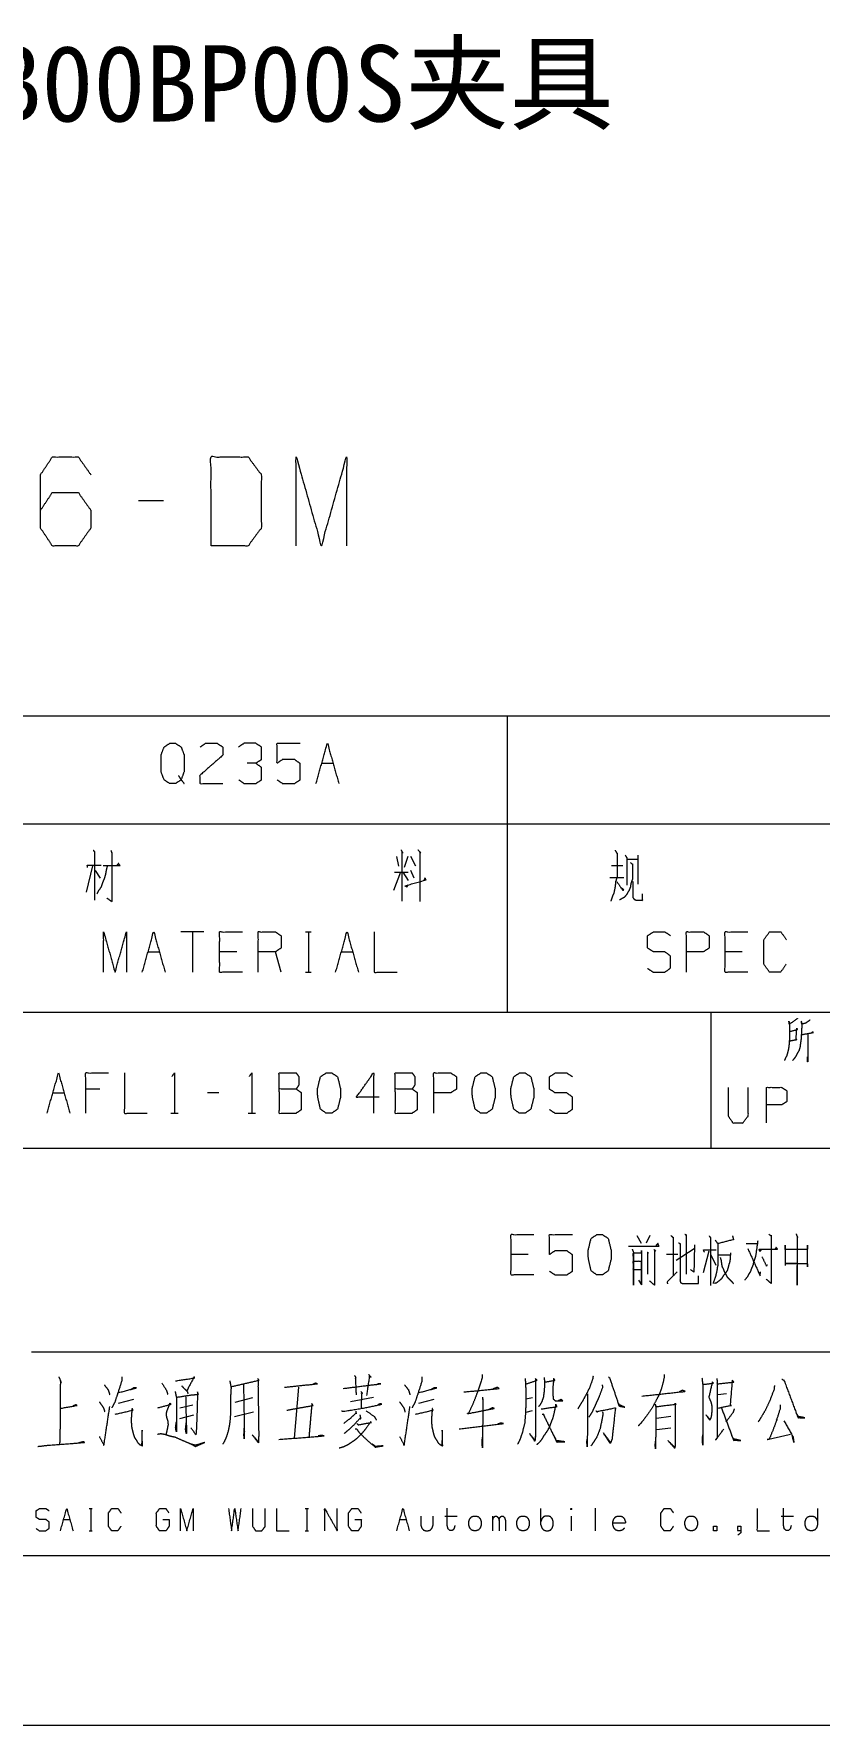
# Model space of a CAD drawing. Header units: millimetres. Extents: x 0 to 841, y 0 to 594.
# Drawn here: x 701.1 to 747.4, y 0 to 99.6 of the extents above; entities that cross this region are included whole.
import ezdxf

# ---------------------------------------------------------------- set-up
doc = ezdxf.new("R2010")
doc.units = ezdxf.units.MM
doc.layers.add('101', color=7, linetype='Continuous', true_color=0xffffff)

msp = doc.modelspace()

# ---------------------------------------------------------------- linework, layer by layer
at = {"layer": '101', "color": 72, "linetype": 'Continuous', "lineweight": 18}
for p, q in [((708.771, 72.127), (707.29, 72.127)), ((699, 59.463), (729, 59.463)), ((729, 59.463), (729, 53.113)), ((729, 59.463), (754, 59.463)), ((718.087, 56.675), (718.759, 56.675)), ((699, 53.113), (729, 53.113)), ((729, 53.113), (729, 42)), ((729, 53.113), (754, 53.113)), ((722.495, 51.175), (722.618, 50.6)), ((723.149, 51.175), (722.937, 50.525)), ((723.325, 51.2), (723.608, 50.625)), ((736.102, 51.025), (736.703, 51.025)), ((736.703, 51.25), (736.703, 49.55)), ((704.601, 50.625), (704.212, 49.075)), ((704.742, 50.35), (705.043, 49.9)), ((722.724, 50.25), (722.318, 49.175)), ((722.371, 50.25), (723.184, 50.25)), ((722.866, 50.25), (723.184, 49.775)), ((723.308, 50.375), (723.52, 49.925)), ((735.059, 49.95), (735.872, 49.95)), ((735.147, 50.65), (735.819, 50.65)), ((711.143, 46.737), (709.8, 46.737)), ((710.472, 46.737), (710.472, 44.363)), ((717.124, 46.737), (717.46, 46.737)), ((717.301, 46.737), (717.301, 44.363)), ((707.859, 45.563), (708.531, 45.563)), ((713.084, 45.563), (712.077, 45.563)), ((715.696, 44.363), (715.36, 45.563)), ((719.242, 45.563), (719.913, 45.563)), ((742.847, 45.563), (741.839, 45.563)), ((717.124, 44.363), (717.46, 44.363)), ((699, 42), (729, 42)), ((729, 42), (754, 42)), ((702.254, 37.252), (702.926, 37.252)), ((705.025, 37.477), (704.194, 37.477)), ((712.031, 37.252), (711.36, 37.252)), ((709.207, 36.052), (709.631, 36.052)), ((713.76, 36.052), (714.184, 36.052)), ((736.648, 28.852), (736.896, 28.402)), ((737.408, 28.852), (737.196, 28.402)), ((738.96, 27.402), (740.021, 28.077)), ((740.883, 27.927), (740.547, 26.652)), ((743.071, 28.377), (743.743, 28.377)), ((730.243, 27.727), (729.236, 27.727)), ((738.395, 27.752), (739.049, 27.752)), ((740.989, 27.752), (741.29, 27.102)), ((741.413, 27.702), (742.12, 27.702)), ((736.737, 26.227), (736.914, 25.952)), ((706.118, 18.974), (707.02, 19.216)), ((714.019, 19.285), (712.97, 19.009)), ((716.726, 19.906), (716.457, 16.904)), ((719.774, 19.078), (721.14, 19.319)), ((723.797, 18.974), (724.7, 19.216)), ((730.503, 19.285), (730.113, 19.216)), ((739.331, 19.733), (739.136, 19.63)), ((741.916, 19.526), (741.404, 19.457)), ((709.727, 18.698), (710.508, 18.871)), ((709.727, 18.077), (710.556, 18.284)), ((712.946, 18.181), (714.068, 18.457)), ((730.479, 18.526), (730.113, 18.422)), ((738.648, 18.181), (737.794, 18.077)), ((737.794, 17.422), (738.648, 17.525)), ((702.889, 12.116), (703.26, 12.116)), ((704.391, 12.764), (704.577, 12.764)), ((704.489, 12.764), (704.489, 11.453)), ((717.12, 12.764), (717.306, 12.764)), ((717.218, 12.764), (717.218, 11.453)), ((722.69, 12.116), (723.061, 12.116)), ((725.333, 12.323), (726.065, 12.323)), ((728.162, 11.453), (728.162, 12.323)), ((730.991, 11.798), (730.991, 12.764)), ((732.776, 12.323), (732.776, 11.453)), ((734.19, 12.778), (734.19, 11.453)), ((745.134, 12.323), (745.866, 12.323)), ((704.391, 11.453), (704.577, 11.453)), ((717.12, 11.453), (717.306, 11.453))]:
    msp.add_line(p, q, dxfattribs=at)
at = {"layer": '101', "color": 133, "linetype": 'Continuous', "lineweight": 18}
for p, q in [((651, 42), (831, 42)), ((741, 42), (741, 34)), ((651, 34), (831, 34)), ((701, 22), (810, 22)), ((25, 10), (831, 10)), ((651, 10), (831, 10)), ((0, 0), (841, 0))]:
    msp.add_line(p, q, dxfattribs=at)
at = {"layer": '101', "color": 72, "linetype": 'Continuous', "lineweight": 18}
for points, knots in [([(701.53, 71.576), (702.232, 72.624), (703.752, 72.624), (704.492, 71.576), (704.492, 70.529), (703.752, 69.482), (702.232, 69.482), (701.53, 70.529), (701.53, 73.671), (702.232, 74.718), (703.752, 74.718), (704.492, 73.671)], [0, 0, 0.076965, 0.169763, 0.248073, 0.312018, 0.390329, 0.483127, 0.560092, 0.751927, 0.828892, 0.92169, 1, 1]), ([(711.569, 69.482), (713.751, 69.482), (714.53, 70.529), (714.53, 73.671), (713.751, 74.718), (711.569, 74.718), (711.569, 69.482)], [0, 0, 0.142135, 0.227161, 0.43179, 0.516816, 0.658951, 1, 1]), ([(716.588, 69.482), (716.588, 74.718), (718.068, 69.482), (719.549, 74.718), (719.549, 69.482)], [0, 0, 0.245192, 0.500001, 0.754808, 1, 1]), ([(709.653, 55.95), (709.812, 55.7), (709.476, 55.475), (709.14, 55.475), (708.804, 55.7), (708.628, 56.175), (708.628, 57.15), (708.804, 57.625), (709.14, 57.85), (709.476, 57.85), (709.812, 57.625), (709.989, 57.15), (709.989, 56.2), (709.812, 55.7), (709.989, 55.475)], [0, 0, 0.043279, 0.102321, 0.151362, 0.210405, 0.284428, 0.42683, 0.500853, 0.559896, 0.608937, 0.667979, 0.742003, 0.880753, 0.958209, 1, 1]), ([(710.922, 57.625), (711.24, 57.85), (711.929, 57.85), (712.265, 57.625), (712.265, 57.15), (710.904, 55.95), (710.922, 55.475), (712.265, 55.475)], [0, 0, 0.069693, 0.192975, 0.265274, 0.350225, 0.67474, 0.75975, 1, 1]), ([(714.206, 56.675), (714.542, 56.9), (714.542, 57.625), (714.206, 57.85), (713.516, 57.85), (713.181, 57.625)], [0, 0, 0.153862, 0.429847, 0.583708, 0.846112, 1, 1]), ([(715.457, 55.7), (715.793, 55.475), (716.482, 55.475), (716.818, 55.7), (716.818, 56.65), (716.482, 56.9), (715.793, 56.9), (715.457, 56.675), (715.457, 57.85), (716.818, 57.85)], [0, 0, 0.062232, 0.168349, 0.230571, 0.376816, 0.44126, 0.547376, 0.609609, 0.790491, 1, 1]), ([(717.751, 55.475), (718.423, 57.85), (719.095, 55.475)], [0, 0, 0.500002, 1, 1]), ([(713.198, 55.7), (713.516, 55.475), (714.206, 55.475), (714.542, 55.7), (714.542, 56.425), (714.206, 56.675), (713.693, 56.675)], [0, 0, 0.124124, 0.343693, 0.472438, 0.703371, 0.836713, 1, 1]), ([(704.636, 51.55), (704.707, 51.45), (704.707, 48.6)], [0, 0, 0.041199, 1, 1]), ([(705.679, 51.525), (705.732, 51.375), (705.732, 48.525), (705.432, 48.725)], [0, 0, 0.047207, 0.892896, 1, 1]), ([(722.76, 51.575), (722.866, 51.375), (722.813, 51.45), (722.813, 48.55)], [0, 0, 0.070346, 0.098898, 1, 1]), ([(723.75, 51.575), (723.926, 51.375), (723.856, 51.45), (723.856, 48.525)], [0, 0, 0.08101, 0.11229, 1, 1]), ([(735.359, 51.55), (735.483, 51.35), (735.483, 50), (735.395, 49.7), (735.359, 49.375), (735.289, 49.025), (735.2, 48.825), (735.112, 48.55)], [0, 0, 0.07613, 0.5131, 0.614332, 0.720149, 0.835725, 0.906503, 1, 1]), ([(736.261, 50.825), (736.385, 50.725), (736.385, 49.85), (736.296, 49.6), (736.261, 49.375), (736.19, 49.2), (736.049, 48.95), (735.907, 48.775), (735.625, 48.625)], [0, 0, 0.062448, 0.405845, 0.509909, 0.599296, 0.673368, 0.786085, 0.874378, 1, 1]), ([(735.96, 51.25), (736.049, 51.1), (736.049, 49.5)], [0, 0, 0.098135, 1, 1]), ([(704.301, 50.525), (704.283, 50.675), (705.096, 50.675)], [0, 0, 0.156673, 1, 1]), ([(705.467, 50.625), (705.396, 50.375), (705.361, 50.15), (705.29, 49.9), (705.184, 49.65), (705.096, 49.375), (704.954, 49.175), (704.848, 48.975)], [0, 0, 0.146041, 0.27406, 0.420091, 0.57274, 0.735099, 0.872771, 1, 1]), ([(705.22, 50.65), (706.209, 50.65), (706.121, 50.775), (706.015, 50.65)], [0, 0, 0.757398, 0.874547, 1, 1]), ([(723.149, 49.5), (723.096, 49.375), (722.99, 49.45), (724.227, 49.8), (724.174, 49.925), (724.103, 49.775)], [0, 0, 0.073266, 0.143372, 0.837231, 0.910497, 1, 1]), ([(735.465, 49.7), (735.819, 49.175), (735.872, 49.225), (735.731, 49.325)], [0, 0, 0.720073, 0.802972, 1, 1]), ([(736.402, 49.7), (736.402, 48.775), (736.491, 48.65), (736.632, 48.6), (736.985, 48.6), (736.985, 48.975)], [0, 0, 0.472768, 0.55099, 0.627679, 0.808336, 1, 1]), ([(705.247, 44.363), (705.247, 46.737), (705.919, 44.363), (706.59, 46.737), (706.59, 44.363)], [0, 0, 0.245192, 0.500001, 0.754808, 1, 1]), ([(707.524, 44.363), (708.195, 46.737), (708.867, 44.363)], [0, 0, 0.499998, 1, 1]), ([(713.42, 44.363), (712.077, 44.363), (712.077, 46.737), (713.42, 46.737)], [0, 0, 0.265387, 0.734613, 1, 1]), ([(714.353, 44.363), (714.353, 46.737), (715.36, 46.737), (715.696, 46.513), (715.696, 45.788), (715.36, 45.563), (714.353, 45.563)], [0, 0, 0.400946, 0.57103, 0.639276, 0.76167, 0.829917, 1, 1]), ([(718.906, 44.363), (719.578, 46.737), (720.249, 44.363)], [0, 0, 0.499998, 1, 1]), ([(721.182, 46.737), (721.182, 44.363), (722.526, 44.363)], [0, 0, 0.63874, 1, 1]), ([(737.269, 44.588), (737.605, 44.363), (738.294, 44.363), (738.63, 44.613), (738.63, 45.313), (738.294, 45.563), (737.622, 45.563), (737.269, 45.788), (737.269, 46.513), (737.622, 46.737), (738.294, 46.737), (738.63, 46.513)], [0, 0, 0.06804, 0.18406, 0.254518, 0.372334, 0.442792, 0.555847, 0.626369, 0.748394, 0.818916, 0.931971, 1, 1]), ([(739.563, 44.363), (739.563, 46.737), (740.57, 46.737), (740.906, 46.513), (740.906, 45.788), (740.553, 45.563), (739.563, 45.563)], [0, 0, 0.40114, 0.571306, 0.639585, 0.762039, 0.832809, 1, 1]), ([(743.183, 44.363), (741.839, 44.363), (741.839, 46.737), (743.183, 46.737)], [0, 0, 0.265394, 0.734606, 1, 1]), ([(745.441, 44.838), (745.106, 44.363), (744.452, 44.363), (744.116, 44.838), (744.116, 46.263), (744.452, 46.737), (745.123, 46.737), (745.459, 46.263)], [0, 0, 0.114572, 0.243362, 0.357934, 0.638582, 0.753153, 0.885428, 1, 1]), ([(746.107, 41.63), (746.045, 41.586), (745.623, 41.299), (745.592, 41.476), (745.639, 41.299), (745.639, 40.725), (745.623, 40.372), (745.608, 40.129), (745.577, 39.886), (745.53, 39.665), (745.467, 39.444), (745.389, 39.29), (745.327, 39.157)], [0, 0, 0.024358, 0.186804, 0.243941, 0.30215, 0.48502, 0.597665, 0.675192, 0.753198, 0.825095, 0.898193, 0.953349, 1, 1]), ([(745.67, 40.305), (745.701, 40.327), (746.061, 40.394), (746.014, 40.372), (746.061, 41.056), (746.092, 40.968), (745.655, 40.857)], [0, 0, 0.022661, 0.239272, 0.269968, 0.676961, 0.732538, 1, 1]), ([(746.841, 41.542), (746.591, 41.365), (746.357, 41.299), (746.326, 41.476), (746.357, 41.211), (746.341, 40.946), (746.326, 40.659), (746.31, 40.416), (746.279, 40.195), (746.248, 39.952), (746.201, 39.775), (746.123, 39.643), (746.045, 39.488), (745.967, 39.356), (745.889, 39.246), (745.811, 39.157)], [0, 0, 0.096324, 0.172942, 0.229417, 0.313416, 0.396985, 0.487493, 0.564123, 0.634336, 0.711435, 0.768976, 0.817389, 0.871907, 0.920319, 0.962889, 1, 1]), ([(746.341, 40.681), (747.044, 40.813), (746.997, 40.835), (746.919, 40.791)], [0, 0, 0.834838, 0.895269, 1, 1]), ([(746.701, 40.725), (746.701, 39.091), (746.685, 39.201), (746.701, 39.378)], [0, 0, 0.849783, 0.907772, 1, 1]), ([(704.194, 36.052), (704.194, 38.427), (705.538, 38.427)], [0, 0, 0.638726, 1, 1]), ([(706.471, 38.427), (706.471, 36.052), (707.814, 36.052)], [0, 0, 0.638726, 1, 1]), ([(709.278, 38.227), (709.419, 38.427), (709.419, 36.052)], [0, 0, 0.093487, 1, 1]), ([(713.831, 38.227), (713.972, 38.427), (713.972, 36.052)], [0, 0, 0.093487, 1, 1]), ([(715.577, 37.477), (715.577, 38.427), (716.584, 38.427), (716.743, 38.202), (716.743, 37.727), (716.584, 37.477), (715.577, 37.477), (715.577, 36.052), (716.567, 36.052), (716.902, 36.277), (716.902, 37.252), (716.584, 37.477)], [0, 0, 0.115916, 0.238846, 0.272468, 0.330426, 0.366583, 0.489513, 0.663387, 0.784168, 0.833486, 0.952452, 1, 1]), ([(718.684, 36.052), (719.02, 36.302), (719.197, 37.002), (719.197, 37.477), (719.02, 38.202), (718.684, 38.427), (718.348, 38.427), (718.012, 38.202), (717.836, 37.477), (717.853, 37.002), (718.012, 36.302), (718.348, 36.052), (718.684, 36.052)], [0, 0, 0.06753, 0.183976, 0.260589, 0.380949, 0.446152, 0.500308, 0.56551, 0.685868, 0.762533, 0.878314, 0.945844, 1, 1]), ([(721.473, 37.002), (720.13, 37.002), (721.137, 38.427), (721.137, 36.052)], [0, 0, 0.245874, 0.565298, 1, 1]), ([(722.406, 37.477), (722.406, 38.427), (723.414, 38.427), (723.573, 38.202), (723.573, 37.727), (723.414, 37.477), (722.406, 37.477), (722.406, 36.052), (723.396, 36.052), (723.732, 36.277), (723.732, 37.252), (723.414, 37.477)], [0, 0, 0.115916, 0.238846, 0.272469, 0.330427, 0.366583, 0.489514, 0.663388, 0.784159, 0.833485, 0.952452, 1, 1]), ([(724.683, 36.052), (724.683, 38.427), (725.69, 38.427), (726.026, 38.202), (726.026, 37.477), (725.673, 37.252), (724.683, 37.252)], [0, 0, 0.401151, 0.571321, 0.63959, 0.762047, 0.832819, 1, 1]), ([(727.79, 36.052), (728.126, 36.302), (728.303, 37.002), (728.303, 37.477), (728.126, 38.202), (727.79, 38.427), (727.454, 38.427), (727.118, 38.202), (726.942, 37.477), (726.959, 37.002), (727.118, 36.302), (727.454, 36.052), (727.79, 36.052)], [0, 0, 0.067519, 0.183965, 0.260577, 0.380937, 0.446128, 0.500297, 0.565499, 0.685856, 0.762521, 0.878301, 0.94583, 1, 1]), ([(730.066, 36.052), (730.402, 36.302), (730.579, 37.002), (730.579, 37.477), (730.402, 38.202), (730.066, 38.427), (729.731, 38.427), (729.395, 38.202), (729.218, 37.477), (729.236, 37.002), (729.395, 36.302), (729.731, 36.052), (730.066, 36.052)], [0, 0, 0.06753, 0.183976, 0.260589, 0.380949, 0.446152, 0.500308, 0.56551, 0.685868, 0.762533, 0.878314, 0.945844, 1, 1]), ([(731.494, 36.277), (731.83, 36.052), (732.52, 36.052), (732.856, 36.302), (732.856, 37.002), (732.52, 37.252), (731.848, 37.252), (731.494, 37.477), (731.494, 38.202), (731.848, 38.427), (732.52, 38.427), (732.856, 38.202)], [0, 0, 0.068038, 0.184054, 0.254521, 0.372334, 0.442801, 0.555839, 0.626371, 0.748392, 0.818924, 0.931962, 1, 1]), ([(742.017, 37.578), (742.017, 35.9), (742.298, 35.481), (742.891, 35.481), (743.204, 35.9), (743.204, 37.578)], [0, 0, 0.337152, 0.438605, 0.557781, 0.662848, 1, 1]), ([(744.28, 35.481), (744.28, 37.578), (745.17, 37.578), (745.467, 37.38), (745.467, 36.739), (745.154, 36.541), (744.28, 36.541)], [0, 0, 0.401146, 0.571301, 0.639587, 0.762042, 0.832818, 1, 1]), ([(730.579, 26.527), (729.236, 26.527), (729.236, 28.902), (730.579, 28.902)], [0, 0, 0.265394, 0.734606, 1, 1]), ([(731.494, 26.752), (731.83, 26.527), (732.52, 26.527), (732.856, 26.752), (732.856, 27.702), (732.52, 27.952), (731.83, 27.952), (731.494, 27.727), (731.494, 28.902), (732.856, 28.902)], [0, 0, 0.06223, 0.168343, 0.230573, 0.376814, 0.441266, 0.547379, 0.609609, 0.790486, 1, 1]), ([(734.619, 26.527), (734.955, 26.777), (735.132, 27.477), (735.132, 27.952), (734.955, 28.677), (734.619, 28.902), (734.284, 28.902), (733.948, 28.677), (733.771, 27.952), (733.789, 27.477), (733.948, 26.777), (734.284, 26.527), (734.619, 26.527)], [0, 0, 0.06753, 0.183973, 0.260585, 0.380942, 0.446144, 0.500314, 0.565505, 0.685865, 0.762531, 0.878311, 0.94583, 1, 1]), ([(739.473, 28.927), (739.544, 28.877), (739.544, 26.577)], [0, 0, 0.036281, 1, 1]), ([(744.415, 28.927), (744.556, 28.827), (744.556, 26.027), (744.255, 26.277)], [0, 0, 0.051479, 0.883809, 1, 1]), ([(746.019, 28.952), (746.108, 28.727), (746.09, 28.777), (746.09, 25.927), (746.09, 27.202), (745.419, 27.202), (746.691, 27.202), (746.691, 27.002), (746.691, 28.277), (746.691, 28.027), (745.383, 28.027), (745.383, 28.277), (745.383, 27.077)], [0, 0, 0.022286, 0.027176, 0.289923, 0.407468, 0.469387, 0.586707, 0.605146, 0.722691, 0.745739, 0.866322, 0.88937, 1, 1]), ([(736.154, 28.227), (737.939, 28.227), (737.886, 28.377), (737.762, 28.252)], [0, 0, 0.842012, 0.917052, 1, 1]), ([(736.366, 28.052), (736.436, 27.877), (736.436, 25.927), (736.436, 27.827), (736.914, 27.827), (736.914, 27.952), (736.914, 25.952), (736.914, 27.327), (736.419, 27.327), (736.419, 26.852), (736.896, 26.852)], [0, 0, 0.019945, 0.226007, 0.426785, 0.477217, 0.490426, 0.701772, 0.847072, 0.899374, 0.949568, 1, 1]), ([(737.638, 28.027), (737.762, 27.927), (737.674, 28.002), (737.674, 25.927), (737.391, 26.177)], [0, 0, 0.058339, 0.100839, 0.861596, 1, 1]), ([(738.642, 28.852), (738.783, 28.727), (738.783, 26.477)], [0, 0, 0.077385, 1, 1]), ([(739.102, 28.427), (739.19, 28.352), (739.19, 26.252), (739.208, 26.077), (739.331, 26.027), (740.268, 26.027), (740.268, 26.477)], [0, 0, 0.029616, 0.566432, 0.611396, 0.64552, 0.884968, 1, 1]), ([(740.038, 28.302), (740.003, 26.702), (739.809, 26.827)], [0, 0, 0.873782, 1, 1]), ([(740.618, 27.877), (740.565, 28.002), (741.307, 28.002)], [0, 0, 0.154621, 1, 1]), ([(740.901, 28.827), (740.972, 28.727), (740.972, 25.902)], [0, 0, 0.041549, 1, 1]), ([(741.413, 28.377), (741.413, 27.102), (741.378, 26.977), (741.36, 26.827), (741.29, 26.477), (741.131, 26.027)], [0, 0, 0.533405, 0.587755, 0.65094, 0.800322, 1, 1]), ([(742.28, 28.827), (742.333, 28.602), (741.413, 28.377), (741.254, 28.577)], [0, 0, 0.161316, 0.821661, 1, 1]), ([(743.761, 28.527), (743.637, 27.652), (743.602, 27.527), (743.531, 27.327), (743.478, 27.102), (743.389, 26.902), (743.319, 26.702), (743.23, 26.577), (743.142, 26.402), (743.001, 26.227)], [0, 0, 0.358969, 0.411732, 0.497899, 0.591797, 0.680619, 0.766786, 0.828974, 0.908612, 1, 1]), ([(743.177, 28.077), (743.902, 26.477), (743.92, 26.702)], [0, 0, 0.886138, 1, 1]), ([(743.973, 28.027), (743.884, 27.902), (743.849, 28.052), (744.927, 28.052), (744.839, 28.152), (744.768, 28.027)], [0, 0, 0.092089, 0.184784, 0.833336, 0.913617, 1, 1]), ([(737.249, 27.877), (737.338, 27.802), (737.267, 27.827), (737.267, 26.577)], [0, 0, 0.080449, 0.132489, 1, 1]), ([(742.156, 27.827), (742.138, 27.527), (742.12, 27.327), (742.05, 27.102), (741.997, 26.902), (741.961, 26.777), (741.855, 26.627), (741.732, 26.477), (741.626, 26.302), (741.484, 26.177), (741.325, 26.052), (741.219, 26.027)], [0, 0, 0.139337, 0.232431, 0.341781, 0.437724, 0.497948, 0.583132, 0.673277, 0.76816, 0.855662, 0.949467, 1, 1]), ([(741.555, 27.552), (741.608, 27.352), (741.626, 27.177), (741.661, 27.002), (741.732, 26.877), (741.785, 26.727), (741.873, 26.577), (741.961, 26.402), (742.067, 26.302), (742.138, 26.227), (742.244, 26.127), (742.333, 26.002)], [0, 0, 0.116117, 0.21483, 0.31503, 0.395624, 0.484905, 0.582615, 0.692644, 0.774426, 0.8323, 0.914082, 1, 1]), ([(744.008, 27.602), (744.273, 27.052), (744.326, 27.127)], [0, 0, 0.86925, 1, 1]), ([(738.465, 26.002), (738.43, 26.127), (739.013, 26.702)], [0, 0, 0.136896, 1, 1]), ([(702.607, 20.527), (702.753, 20.182), (702.704, 20.285), (702.68, 19.561), (702.68, 17.525), (702.655, 16.559)], [0, 0, 0.088891, 0.116032, 0.287978, 0.770794, 1, 1]), ([(705.289, 20.044), (705.508, 19.768), (705.557, 19.63), (705.606, 19.457)], [0, 0, 0.519919, 0.73571, 1, 1]), ([(706.313, 20.527), (706.313, 20.285), (706.069, 19.526), (705.898, 19.009), (705.728, 18.698)], [0, 0, 0.124612, 0.535976, 0.817159, 1, 1]), ([(708.678, 20.147), (708.947, 19.733), (709.02, 19.492)], [0, 0, 0.661595, 1, 1]), ([(709.483, 20.285), (710.605, 20.458), (710.581, 20.527), (710.142, 19.699), (709.849, 19.975), (710.166, 19.664), (710.215, 19.526)], [0, 0, 0.36175, 0.385071, 0.68373, 0.811932, 0.953356, 1, 1]), ([(712.677, 20.285), (712.751, 19.871), (712.726, 19.457), (712.726, 18.733), (712.702, 18.077), (712.653, 17.698), (712.58, 17.318), (712.458, 16.939), (712.36, 16.732), (712.263, 16.559)], [0, 0, 0.110336, 0.219176, 0.409317, 0.581468, 0.681885, 0.783317, 0.887931, 0.947989, 1, 1]), ([(712.751, 19.94), (714.385, 20.32), (714.336, 20.423), (714.336, 19.906), (714.361, 18.491), (714.361, 17.663), (714.385, 17.146), (714.361, 16.801), (714.361, 16.628), (713.995, 17.111), (714.336, 16.732)], [0, 0, 0.250217, 0.267282, 0.34446, 0.555444, 0.678928, 0.756192, 0.807772, 0.833498, 0.923864, 1, 1]), ([(713.482, 20.078), (713.531, 17.353), (713.531, 16.87), (713.507, 17.077), (713.531, 17.491)], [0, 0, 0.711346, 0.837386, 0.891777, 1, 1]), ([(715.896, 19.906), (717.823, 20.113), (717.726, 20.147), (717.555, 20.078)], [0, 0, 0.870761, 0.917258, 1, 1]), ([(719.359, 19.837), (721.554, 20.113), (721.432, 20.113), (721.286, 20.044)], [0, 0, 0.886332, 0.935186, 1, 1]), ([(720.018, 20.596), (720.115, 20.458), (720.066, 20.458), (720.115, 19.457)], [0, 0, 0.138589, 0.178592, 1, 1]), ([(720.847, 20.665), (720.993, 20.492), (720.896, 20.561), (720.725, 19.423)], [0, 0, 0.151118, 0.230947, 1, 1]), ([(722.968, 20.044), (723.188, 19.768), (723.236, 19.63), (723.285, 19.457)], [0, 0, 0.519919, 0.73571, 1, 1]), ([(723.992, 20.527), (723.992, 20.285), (723.749, 19.526), (723.578, 19.009), (723.407, 18.698)], [0, 0, 0.124612, 0.535976, 0.817159, 1, 1]), ([(727.528, 20.665), (727.528, 20.458), (727.211, 19.492), (726.992, 18.94), (726.723, 18.353), (726.675, 18.353), (728.236, 18.664), (728.138, 18.698), (727.919, 18.595)], [0, 0, 0.046524, 0.275034, 0.408549, 0.553506, 0.56447, 0.922194, 0.945453, 1, 1]), ([(730.064, 20.423), (730.089, 20.147), (730.113, 19.285), (730.089, 18.457), (730.04, 17.801), (729.893, 17.215), (729.747, 16.801), (729.625, 16.559)], [0, 0, 0.070329, 0.28934, 0.499598, 0.66644, 0.819873, 0.931329, 1, 1]), ([(730.137, 20.113), (730.772, 20.32), (730.674, 20.389), (730.674, 17.042), (730.65, 16.801), (730.625, 16.732), (730.332, 17.18), (730.625, 16.801)], [0, 0, 0.122094, 0.143965, 0.756447, 0.800872, 0.814266, 0.912285, 1, 1]), ([(731.186, 20.492), (731.211, 20.147), (731.186, 19.699), (731.137, 19.319), (731.04, 19.043), (730.918, 18.836), (730.845, 18.767)], [0, 0, 0.190956, 0.438946, 0.650198, 0.811822, 0.94447, 1, 1]), ([(731.235, 20.216), (731.82, 20.32), (731.747, 20.423), (731.698, 19.906), (731.698, 19.457), (731.723, 19.216), (731.845, 19.112), (732.284, 19.112), (732.186, 19.181), (732.015, 19.112)], [0, 0, 0.209697, 0.254409, 0.437765, 0.595972, 0.681594, 0.738017, 0.892888, 0.93504, 1, 1]), ([(734.063, 20.561), (734.039, 20.389), (733.868, 19.906), (733.698, 19.561), (733.478, 19.147), (733.307, 18.871), (733.161, 18.629)], [0, 0, 0.081145, 0.319756, 0.499049, 0.717311, 0.868474, 1, 1]), ([(734.6, 20.044), (734.624, 19.906), (734.405, 19.319), (734.307, 19.112), (734.161, 18.767), (734.015, 18.457), (733.82, 18.146)], [0, 0, 0.067376, 0.368458, 0.478479, 0.658655, 0.823687, 1, 1]), ([(734.966, 20.527), (735.039, 20.458), (735.6, 18.802), (735.942, 18.733), (735.625, 18.871), (735.527, 19.009)], [0, 0, 0.037082, 0.681737, 0.810185, 0.937687, 1, 1]), ([(738.258, 20.665), (738.258, 20.492), (738.112, 19.906), (737.965, 19.492), (737.819, 19.216), (737.551, 18.698), (737.16, 18.146), (736.892, 17.801), (736.721, 17.629)], [0, 0, 0.049752, 0.224096, 0.350742, 0.440844, 0.608968, 0.803945, 0.929998, 1, 1]), ([(740.477, 20.458), (740.525, 20.044), (740.525, 16.525), (740.501, 16.801), (740.525, 17.111)], [0, 0, 0.092137, 0.86992, 0.931161, 1, 1]), ([(740.55, 20.078), (741.16, 20.147), (741.086, 20.216), (740.891, 19.354), (740.891, 19.285), (740.94, 19.181), (741.013, 19.009), (741.062, 18.767), (741.062, 18.56), (741.038, 18.319), (741.013, 18.146), (740.94, 17.974), (740.721, 18.284), (740.94, 18.008)], [0, 0, 0.163213, 0.189962, 0.42515, 0.443501, 0.473932, 0.523767, 0.589294, 0.644347, 0.708904, 0.755238, 0.805073, 0.906208, 1, 1]), ([(741.355, 20.423), (741.379, 20.113), (741.379, 16.939), (741.282, 16.801), (741.769, 17.456)], [0, 0, 0.069653, 0.779472, 0.817267, 1, 1]), ([(741.404, 20.113), (742.355, 20.216), (742.257, 20.32), (742.135, 18.836), (742.208, 18.836), (741.428, 18.664)], [0, 0, 0.276542, 0.317649, 0.747834, 0.768982, 1, 1]), ([(744.744, 20.009), (744.72, 19.768), (744.452, 19.078), (744.208, 18.56), (743.964, 18.146), (743.793, 17.87)], [0, 0, 0.102842, 0.416513, 0.658907, 0.862494, 1, 1]), ([(745.183, 20.389), (745.305, 20.32), (746.135, 18.112), (746.525, 18.112), (746.159, 18.181), (746.013, 18.422)], [0, 0, 0.039541, 0.705114, 0.81524, 0.920304, 1, 1]), ([(704.996, 19.043), (705.215, 18.733), (705.264, 18.629), (705.313, 18.457)], [0, 0, 0.564231, 0.734008, 1, 1]), ([(706.142, 19.595), (707.191, 19.871), (707.02, 19.871), (706.85, 19.768)], [0, 0, 0.74539, 0.862786, 1, 1]), ([(708.434, 18.698), (709.215, 18.905), (709.142, 18.974), (709.068, 18.767), (708.947, 18.457), (708.922, 18.319), (708.947, 18.146), (709.02, 17.939), (709.044, 17.698), (708.971, 17.353), (708.922, 17.146)], [0, 0, 0.288064, 0.323943, 0.402265, 0.521269, 0.571261, 0.63341, 0.711732, 0.798322, 0.924133, 1, 1]), ([(709.459, 19.664), (709.532, 19.285), (709.532, 17.284), (709.483, 17.525), (709.532, 17.87)], [0, 0, 0.129595, 0.800553, 0.883167, 1, 1]), ([(709.532, 19.319), (710.41, 19.457), (710.825, 19.492), (710.776, 19.63), (710.751, 18.56), (710.727, 17.905), (710.703, 17.353), (710.678, 17.111), (710.386, 17.525)], [0, 0, 0.198437, 0.291326, 0.324003, 0.562828, 0.709268, 0.832621, 0.88681, 1, 1]), ([(710.093, 19.354), (710.093, 18.491), (710.117, 17.663), (710.117, 17.18), (710.069, 17.422), (710.117, 17.836)], [0, 0, 0.304008, 0.595981, 0.766226, 0.853067, 1, 1]), ([(716.043, 18.56), (717.579, 18.836), (717.506, 18.94), (717.335, 16.973)], [0, 0, 0.426348, 0.460962, 1, 1]), ([(719.261, 18.526), (719.335, 18.491), (719.383, 18.491), (720.627, 18.698), (721.627, 18.905), (721.554, 18.94), (721.384, 18.871)], [0, 0, 0.030219, 0.048441, 0.519523, 0.900993, 0.931212, 1, 1]), ([(720.383, 19.664), (720.481, 19.561), (720.432, 19.526), (720.408, 18.698)], [0, 0, 0.138047, 0.196037, 1, 1]), ([(722.675, 19.043), (722.895, 18.733), (722.944, 18.629), (722.992, 18.457)], [0, 0, 0.564231, 0.734008, 1, 1]), ([(723.822, 19.595), (724.871, 19.871), (724.7, 19.871), (724.529, 19.768)], [0, 0, 0.745419, 0.862771, 1, 1]), ([(726.455, 19.63), (728.528, 19.837), (728.431, 19.906), (728.163, 19.802)], [0, 0, 0.836559, 0.884538, 1, 1]), ([(727.553, 19.319), (727.577, 19.147), (727.553, 16.352), (727.528, 16.628), (727.553, 16.973)], [0, 0, 0.048504, 0.826565, 0.903707, 1, 1]), ([(733.746, 19.526), (733.722, 16.421), (733.698, 16.697), (733.746, 16.973)], [0, 0, 0.847819, 0.923472, 1, 1]), ([(736.941, 19.388), (739.477, 19.664), (739.331, 19.733)], [0, 0, 0.940372, 1, 1]), ([(737.77, 18.767), (738.892, 18.905), (738.892, 18.974), (738.941, 18.905), (738.892, 18.871), (738.892, 16.456), (738.868, 16.318), (738.477, 16.766), (738.868, 16.387)], [0, 0, 0.224398, 0.238094, 0.254868, 0.266729, 0.746112, 0.77393, 0.891944, 1, 1]), ([(702.704, 18.664), (703.68, 18.836), (703.607, 18.871), (703.436, 18.802)], [0, 0, 0.788943, 0.853361, 1, 1]), ([(704.996, 17.008), (705.264, 16.49), (705.606, 18.767)], [0, 0, 0.202025, 1, 1]), ([(705.923, 18.319), (706.972, 18.56), (706.923, 18.664), (706.898, 18.422), (706.874, 18.077), (706.874, 17.836), (706.898, 17.56), (706.996, 17.146), (707.069, 16.939), (707.167, 16.801), (707.264, 16.628), (707.386, 16.525), (707.533, 16.456), (707.508, 17.387), (707.484, 16.525)], [0, 0, 0.19834, 0.219425, 0.264156, 0.327893, 0.372398, 0.423458, 0.501842, 0.542302, 0.573456, 0.609977, 0.639455, 0.669272, 0.840991, 1, 1]), ([(720.091, 18.491), (720.115, 18.353), (720.066, 18.353), (719.774, 18.077), (719.383, 17.767)], [0, 0, 0.128567, 0.173322, 0.542406, 1, 1]), ([(720.335, 18.284), (720.383, 18.043), (720.335, 18.077), (719.993, 17.698), (719.701, 17.422), (719.408, 17.18)], [0, 0, 0.154133, 0.191512, 0.51089, 0.762568, 1, 1]), ([(720.701, 18.526), (721.188, 18.181), (721.31, 17.974)], [0, 0, 0.713213, 1, 1]), ([(722.675, 17.008), (722.944, 16.49), (723.285, 18.767)], [0, 0, 0.202025, 1, 1]), ([(723.602, 18.319), (724.651, 18.56), (724.602, 18.664), (724.578, 18.422), (724.553, 18.077), (724.553, 17.836), (724.578, 17.56), (724.675, 17.146), (724.749, 16.939), (724.846, 16.801), (724.944, 16.628), (725.066, 16.525), (725.212, 16.456), (725.188, 17.387), (725.163, 16.525)], [0, 0, 0.198341, 0.219427, 0.264159, 0.327896, 0.372401, 0.423462, 0.501846, 0.542307, 0.573452, 0.609974, 0.639452, 0.669269, 0.84099, 1, 1]), ([(731.015, 18.629), (731.942, 18.767), (731.869, 18.905), (731.796, 18.526), (731.698, 18.112), (731.601, 17.87), (731.503, 17.594), (731.357, 17.318), (731.162, 17.042), (731.015, 16.801), (730.869, 16.628), (730.747, 16.525)], [0, 0, 0.248084, 0.289437, 0.391757, 0.504362, 0.573317, 0.650816, 0.733521, 0.823007, 0.897765, 0.957653, 1, 1]), ([(731.064, 18.319), (731.137, 18.319), (731.918, 16.697), (732.406, 16.697), (731.918, 16.766), (731.625, 17.318)], [0, 0, 0.021039, 0.538447, 0.678705, 0.82036, 1, 1]), ([(734.624, 18.457), (734.649, 18.319), (734.478, 17.456), (734.283, 16.973), (734.112, 16.697), (733.942, 16.456)], [0, 0, 0.064861, 0.471801, 0.712903, 0.863113, 1, 1]), ([(734.234, 18.526), (734.307, 18.457), (734.356, 18.491), (735.381, 18.698), (735.234, 17.353), (735.185, 16.87), (735.112, 16.663), (735.064, 16.594), (734.673, 17.215), (735.088, 16.663)], [0, 0, 0.021075, 0.033595, 0.252598, 0.536204, 0.637929, 0.683935, 0.701642, 0.855332, 1, 1]), ([(737.721, 18.905), (737.77, 18.767), (737.746, 16.49), (737.746, 16.283), (737.721, 16.49), (737.746, 16.732)], [0, 0, 0.047497, 0.786427, 0.853598, 0.921235, 1, 1]), ([(741.623, 18.698), (742.33, 16.801), (742.769, 16.766), (742.33, 16.87), (742.233, 17.077)], [0, 0, 0.643821, 0.783835, 0.927246, 1, 1]), ([(742.379, 18.629), (742.306, 18.422), (741.891, 17.87)], [0, 0, 0.241282, 1, 1]), ([(745.086, 18.871), (745.086, 18.664), (744.866, 17.974), (744.891, 18.008), (744.671, 17.422), (744.427, 16.835), (744.33, 16.835), (745.695, 17.146)], [0, 0, 0.05545, 0.249412, 0.26073, 0.428483, 0.598637, 0.624772, 1, 1]), ([(745.305, 17.939), (745.842, 16.973), (745.891, 16.663), (745.793, 17.042)], [0, 0, 0.610117, 0.783655, 1, 1]), ([(708.41, 17.146), (708.605, 17.18), (708.825, 17.146), (709.142, 17.042), (709.459, 16.973), (709.922, 16.766), (710.337, 16.594), (710.654, 16.421), (711.215, 16.663), (710.654, 16.49), (710.386, 16.559)], [0, 0, 0.051193, 0.108601, 0.194772, 0.278607, 0.409733, 0.525756, 0.619012, 0.776802, 0.92843, 1, 1]), ([(715.555, 16.835), (718.213, 17.042), (718.092, 17.077), (717.872, 17.042)], [0, 0, 0.884284, 0.926313, 1, 1]), ([(720.164, 17.767), (720.237, 17.698), (721.018, 17.836), (720.969, 17.87), (720.676, 17.456), (720.505, 17.249), (720.31, 17.042), (720.091, 16.835), (719.847, 16.663), (719.578, 16.49), (719.359, 16.387), (719.115, 16.318)], [0, 0, 0.029335, 0.260525, 0.277953, 0.425837, 0.504102, 0.587076, 0.675082, 0.762219, 0.855276, 0.926065, 1, 1]), ([(720.066, 17.456), (720.14, 17.456), (720.286, 17.249), (720.823, 16.732), (721.237, 16.387), (721.701, 16.456), (721.262, 16.421), (721.066, 16.559)], [0, 0, 0.026517, 0.118384, 0.388536, 0.584008, 0.7538, 0.913391, 1, 1]), ([(726.187, 17.456), (728.772, 17.767), (728.65, 17.801), (728.431, 17.732)], [0, 0, 0.879478, 0.922284, 1, 1]), ([(701.363, 16.421), (701.948, 16.49), (703.363, 16.594), (704.119, 16.663), (704.046, 16.697), (703.777, 16.628)], [0, 0, 0.188614, 0.642509, 0.885466, 0.911352, 1, 1]), ([(701.28, 11.578), (701.465, 11.453), (701.846, 11.453), (702.031, 11.591), (702.031, 11.978), (701.846, 12.116), (701.475, 12.116), (701.28, 12.24), (701.28, 12.64), (701.475, 12.764), (701.846, 12.764), (702.031, 12.64)], [0, 0, 0.068035, 0.184054, 0.254518, 0.372335, 0.442799, 0.555843, 0.62637, 0.748394, 0.81892, 0.931964, 1, 1]), ([(706.264, 11.716), (706.079, 11.453), (705.718, 11.453), (705.532, 11.716), (705.532, 12.502), (705.718, 12.764), (706.089, 12.764), (706.274, 12.502)], [0, 0, 0.114569, 0.243366, 0.357934, 0.638584, 0.753153, 0.885431, 1, 1]), ([(708.732, 12.116), (709.103, 12.116), (709.103, 11.716), (708.917, 11.453), (708.537, 11.453), (708.351, 11.716), (708.351, 12.502), (708.546, 12.764), (708.907, 12.764), (709.093, 12.502)], [0, 0, 0.103295, 0.214796, 0.304261, 0.410274, 0.499739, 0.718896, 0.809958, 0.910534, 1, 1]), ([(709.775, 11.453), (709.775, 12.764), (710.146, 11.453), (710.517, 12.764), (710.517, 11.453)], [0, 0, 0.245192, 0.5, 0.754808, 1, 1]), ([(712.604, 12.764), (712.78, 11.453), (712.965, 12.764), (713.16, 11.453), (713.346, 12.764)], [0, 0, 0.249745, 0.499742, 0.750003, 1, 1]), ([(714.018, 12.764), (714.018, 11.716), (714.194, 11.453), (714.565, 11.453), (714.76, 11.716), (714.76, 12.764)], [0, 0, 0.337152, 0.438599, 0.557781, 0.662848, 1, 1]), ([(715.433, 12.764), (715.433, 11.453), (716.174, 11.453)], [0, 0, 0.638735, 1, 1]), ([(718.262, 11.453), (718.262, 12.764), (719.003, 11.453), (719.003, 12.764)], [0, 0, 0.317574, 0.682426, 1, 1]), ([(720.047, 12.116), (720.417, 12.116), (720.417, 11.716), (720.232, 11.453), (719.851, 11.453), (719.666, 11.716), (719.666, 12.502), (719.861, 12.764), (720.222, 12.764), (720.408, 12.502)], [0, 0, 0.103295, 0.214796, 0.304261, 0.410274, 0.499739, 0.718896, 0.809958, 0.910534, 1, 1]), ([(723.919, 12.323), (723.919, 11.798), (723.977, 11.619), (724.085, 11.495), (724.221, 11.453), (724.348, 11.453), (724.485, 11.495), (724.592, 11.619), (724.651, 11.798), (724.651, 12.323)], [0, 0, 0.242016, 0.329107, 0.404862, 0.470732, 0.529268, 0.595138, 0.670893, 0.757984, 1, 1]), ([(725.928, 11.771), (725.88, 11.578), (725.772, 11.467), (725.636, 11.467), (725.519, 11.578), (725.48, 11.771), (725.48, 12.778)], [0, 0, 0.107406, 0.190396, 0.26402, 0.350758, 0.456998, 1, 1]), ([(726.806, 11.619), (726.913, 11.495), (727.05, 11.453), (727.177, 11.453), (727.313, 11.495), (727.421, 11.619), (727.479, 11.798), (727.479, 11.992), (727.421, 12.157), (727.313, 12.281), (727.177, 12.323), (727.05, 12.323), (726.913, 12.281), (726.806, 12.157), (726.748, 11.992), (726.748, 11.798), (726.806, 11.619)], [0, 0, 0.063222, 0.118195, 0.167047, 0.22202, 0.285243, 0.357936, 0.432349, 0.50001, 0.563233, 0.618206, 0.667057, 0.72203, 0.785253, 0.852903, 0.927317, 1, 1]), ([(728.162, 12.061), (728.191, 12.212), (728.289, 12.309), (728.396, 12.309), (728.494, 12.212), (728.533, 12.061), (728.533, 11.453)], [0, 0, 0.11888, 0.224456, 0.306983, 0.41256, 0.533085, 1, 1]), ([(728.533, 12.061), (728.562, 12.212), (728.66, 12.309), (728.777, 12.309), (728.864, 12.212), (728.903, 12.061), (728.903, 11.453)], [0, 0, 0.118606, 0.223939, 0.313761, 0.413913, 0.534161, 1, 1]), ([(729.635, 11.619), (729.742, 11.495), (729.879, 11.453), (730.006, 11.453), (730.142, 11.495), (730.25, 11.619), (730.308, 11.798), (730.308, 11.992), (730.25, 12.157), (730.142, 12.281), (730.006, 12.323), (729.879, 12.323), (729.742, 12.281), (729.635, 12.157), (729.576, 11.992), (729.576, 11.798), (729.635, 11.619)], [0, 0, 0.063224, 0.118198, 0.167051, 0.222025, 0.285248, 0.357933, 0.432348, 0.5, 0.563224, 0.618198, 0.667051, 0.722025, 0.785248, 0.8529, 0.927315, 1, 1]), ([(730.991, 11.798), (731.049, 11.619), (731.157, 11.495), (731.293, 11.453), (731.42, 11.453), (731.557, 11.495), (731.664, 11.619), (731.722, 11.798), (731.722, 11.992), (731.664, 12.157), (731.557, 12.281), (731.42, 12.323), (731.293, 12.323), (731.157, 12.281), (731.049, 12.157), (730.991, 11.992)], [0, 0, 0.078529, 0.146835, 0.206229, 0.25901, 0.318404, 0.38671, 0.465239, 0.545636, 0.618727, 0.687034, 0.746428, 0.799208, 0.858602, 0.926909, 1, 1]), ([(732.776, 12.682), (732.795, 12.737), (732.776, 12.778), (732.756, 12.737), (732.776, 12.682)], [0, 0, 0.280624, 0.5, 0.719376, 1, 1]), ([(735.907, 11.619), (735.8, 11.495), (735.663, 11.453), (735.536, 11.453), (735.4, 11.495), (735.292, 11.619), (735.234, 11.798), (735.234, 11.992), (735.292, 12.157), (735.4, 12.281), (735.536, 12.323), (735.663, 12.323), (735.8, 12.281), (735.907, 12.157), (735.965, 11.992), (735.965, 11.895), (735.234, 11.895)], [0, 0, 0.053947, 0.100856, 0.142541, 0.189449, 0.243396, 0.305417, 0.368913, 0.426639, 0.480587, 0.527495, 0.56918, 0.616088, 0.670035, 0.727761, 0.759509, 1, 1]), ([(738.794, 11.716), (738.609, 11.453), (738.248, 11.453), (738.062, 11.716), (738.062, 12.502), (738.248, 12.764), (738.619, 12.764), (738.804, 12.502)], [0, 0, 0.114569, 0.243366, 0.357934, 0.638584, 0.753153, 0.885431, 1, 1]), ([(739.535, 11.619), (739.643, 11.495), (739.779, 11.453), (739.906, 11.453), (740.043, 11.495), (740.15, 11.619), (740.209, 11.798), (740.209, 11.992), (740.15, 12.157), (740.043, 12.281), (739.906, 12.323), (739.779, 12.323), (739.643, 12.281), (739.535, 12.157), (739.477, 11.992), (739.477, 11.798), (739.535, 11.619)], [0, 0, 0.063224, 0.118198, 0.167051, 0.222025, 0.285248, 0.357933, 0.432348, 0.5, 0.563224, 0.618198, 0.667051, 0.722025, 0.785248, 0.8529, 0.927315, 1, 1]), ([(743.72, 12.764), (743.72, 11.453), (744.461, 11.453)], [0, 0, 0.638735, 1, 1]), ([(745.729, 11.771), (745.681, 11.578), (745.573, 11.467), (745.437, 11.467), (745.32, 11.578), (745.281, 11.771), (745.281, 12.778)], [0, 0, 0.107406, 0.190396, 0.26402, 0.350758, 0.456998, 1, 1]), ([(747.28, 12.764), (747.28, 11.798), (747.222, 11.619), (747.114, 11.495), (746.978, 11.453), (746.851, 11.453), (746.714, 11.495), (746.607, 11.619), (746.549, 11.798), (746.549, 11.992), (746.607, 12.157), (746.714, 12.281), (746.851, 12.323), (746.978, 12.323), (747.114, 12.281), (747.222, 12.157), (747.28, 11.992)], [0, 0, 0.286727, 0.342739, 0.391461, 0.433825, 0.471472, 0.513836, 0.562557, 0.618569, 0.675915, 0.728048, 0.77677, 0.819134, 0.856781, 0.899145, 0.947866, 1, 1]), ([(741.164, 11.453), (741.35, 11.453), (741.35, 11.716), (741.164, 11.716), (741.164, 11.453)], [0, 0, 0.207087, 0.5, 0.707087, 1, 1]), ([(742.764, 11.453), (742.579, 11.453), (742.579, 11.716), (742.764, 11.716), (742.764, 11.329), (742.579, 11.191)], [0, 0, 0.148246, 0.357931, 0.506177, 0.815186, 1, 1])]:
    msp.add_open_spline(points, degree=1, knots=knots, dxfattribs=at)
for points in [[(701.918, 36.052), (702.59, 38.427), (703.261, 36.052)], [(702.704, 11.453), (703.075, 12.764), (703.445, 11.453)], [(722.505, 11.453), (722.875, 12.764), (723.246, 11.453)]]:
    msp.add_open_spline(points, degree=1, dxfattribs=at)

# ---------------------------------------------------------------- texts
at = {"layer": '101', "color": 95, "linetype": 'Continuous', "lineweight": 18, "insert": (649.479, 98.98), "char_height": 4.5, "width": 12383.9218, "attachment_point": 1}
msp.add_mtext('{\\fSimSun|b0|i0|c134|p2;安装于：CRAFL1-1B00BP00S夹具}', dxfattribs=at)

doc.saveas('drawing.dxf')
